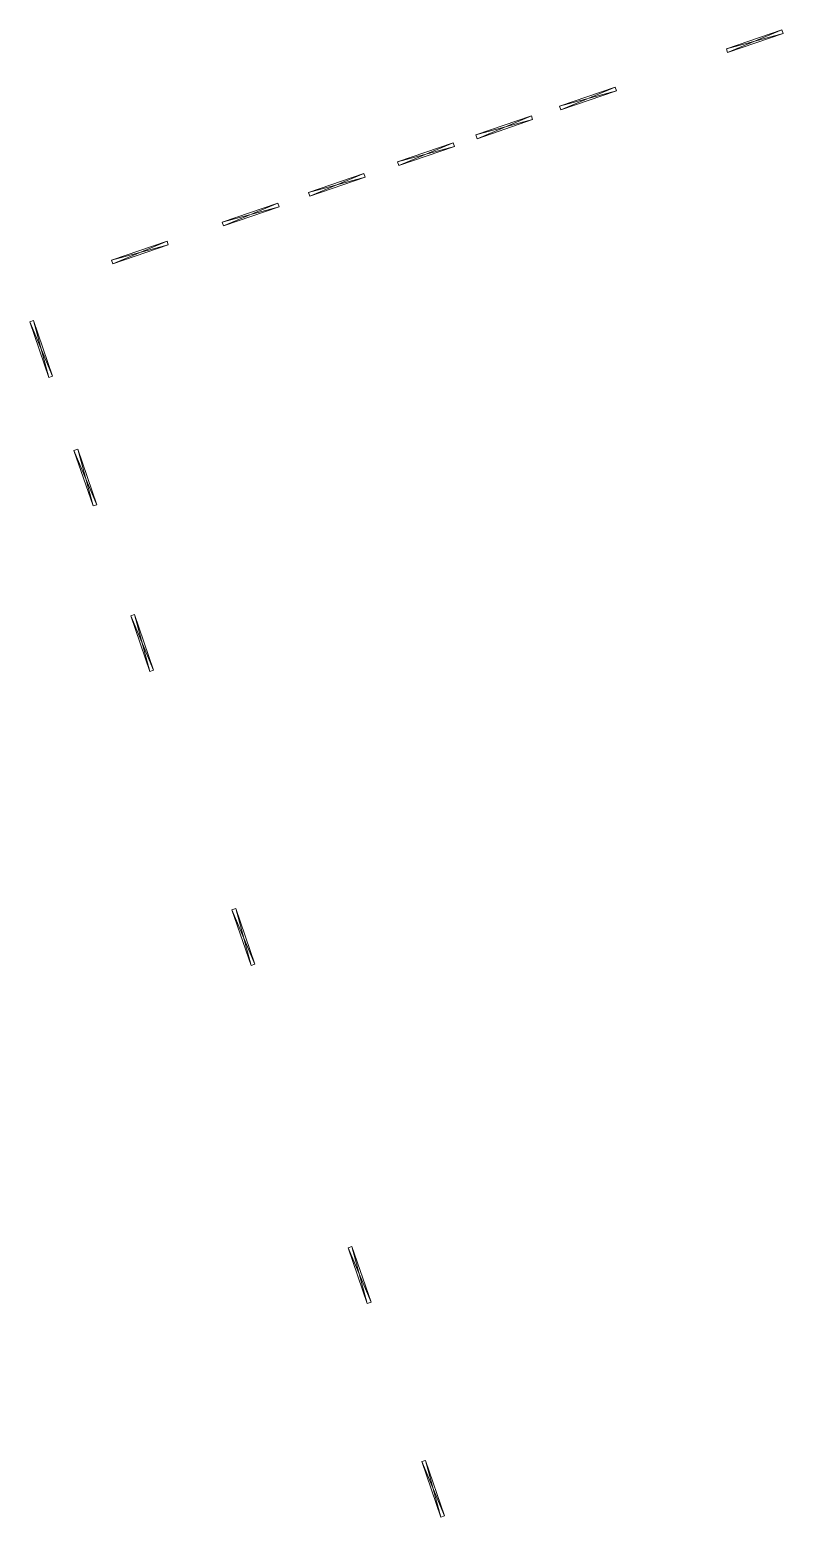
# Model space of a CAD drawing. Extents: x 760773 to 1075934, y 719259 to 1013331.
# Drawn here: x 1009582 to 1025049, y 930981 to 961522 of the extents above; entities that cross this region are included whole.
import ezdxf

# ---------------------------------------------------------------- set-up
doc = ezdxf.new("R2010")
doc.units = 0
doc.header["$MEASUREMENT"] = 0
doc.layers.add('63', color=7, linetype='Continuous')
doc.layers.add('72471 FF-FUR', color=9, linetype='Continuous', lineweight=30)
doc.layers.add('AC-DIFF-HL', color=7, linetype='Continuous', lineweight=0)

# ---------------------------------------------------------------- blocks, each defined once
blk = doc.blocks.new('A$C6F0165EE')
at = {"layer": 'AC-DIFF-HL', "color": 4, "linetype": 'Continuous', "lineweight": 13}
for p, q in [((40122, -28946), (40041, -30153)), ((40042, -28946), (40121, -30153)), ((40039, -33589), (40119, -34796)), ((40120, -33589), (40039, -34796)), ((40116, -40927), (40035, -42134)), ((40036, -40927), (40116, -42134)), ((40113, -47311), (40032, -48518)), ((40033, -47311), (40113, -48518)), ((40112, -50902), (40030, -52109)), ((40031, -50902), (40111, -52109)), ((40110, -53693), (40029, -54900)), ((40030, -53693), (40110, -54900)), ((24765, -55544), (23558, -55463)), ((24765, -55464), (23558, -55544)), ((28385, -55466), (27178, -55545)), ((28385, -55546), (27179, -55465)), ((30204, -55466), (28997, -55546)), ((30204, -55547), (28997, -55466)), ((30696, -55467), (31902, -55548)), ((30696, -55547), (31902, -55467)), ((32631, -55468), (33837, -55549)), ((32631, -55548), (33837, -55468)), ((34501, -55469), (35707, -55550)), ((34501, -55549), (35707, -55469)), ((36905, -55470), (38112, -55551)), ((36905, -55550), (38112, -55470))]:
    blk.add_line(p, q, dxfattribs=at)
at = {"layer": 'AC-DIFF-HL', "color": 4, "linetype": 'Continuous', "lineweight": 13, "flags": 128}
for points in [[(40042, -28946), (40041, -30153), (40121, -30153), (40122, -28946), (40042, -28946)], [(40039, -33589), (40039, -34796), (40119, -34796), (40120, -33589), (40039, -33589)], [(40036, -40927), (40035, -42134), (40116, -42134), (40116, -40927), (40036, -40927)], [(40033, -47311), (40032, -48518), (40113, -48518), (40113, -47311), (40033, -47311)], [(40031, -50902), (40030, -52109), (40111, -52109), (40112, -50902), (40031, -50902)], [(40030, -53693), (40029, -54900), (40110, -54900), (40110, -53693), (40030, -53693)], [(24765, -55464), (23558, -55463), (23558, -55544), (24765, -55544), (24765, -55464)], [(28385, -55466), (27179, -55465), (27178, -55545), (28385, -55546), (28385, -55466)], [(30204, -55466), (28997, -55466), (28997, -55546), (30204, -55547), (30204, -55466)], [(30696, -55467), (31902, -55467), (31902, -55548), (30696, -55547), (30696, -55467)], [(32631, -55468), (33837, -55468), (33837, -55549), (32631, -55548), (32631, -55468)], [(34501, -55469), (35707, -55469), (35707, -55550), (34501, -55549), (34501, -55469)], [(36905, -55470), (38112, -55470), (38112, -55551), (36905, -55550), (36905, -55470)]]:
    blk.add_lwpolyline(points, close=True, dxfattribs=at)
blk = doc.blocks.new('A$C6FAA49B3')
at = {"layer": '63', "rotation": 89.99999999999999}
blk.add_blockref('A$C6F0165EE', (0, 0), dxfattribs=at)

msp = doc.modelspace()

# ---------------------------------------------------------------- block references
at = {"layer": '72471 FF-FUR', "lineweight": 0, "rotation": 109.0000000025343}
msp.add_blockref('A$C6FAA49B3', (1065380.53695, 916674.48991), dxfattribs=at)

doc.saveas('drawing.dxf')
